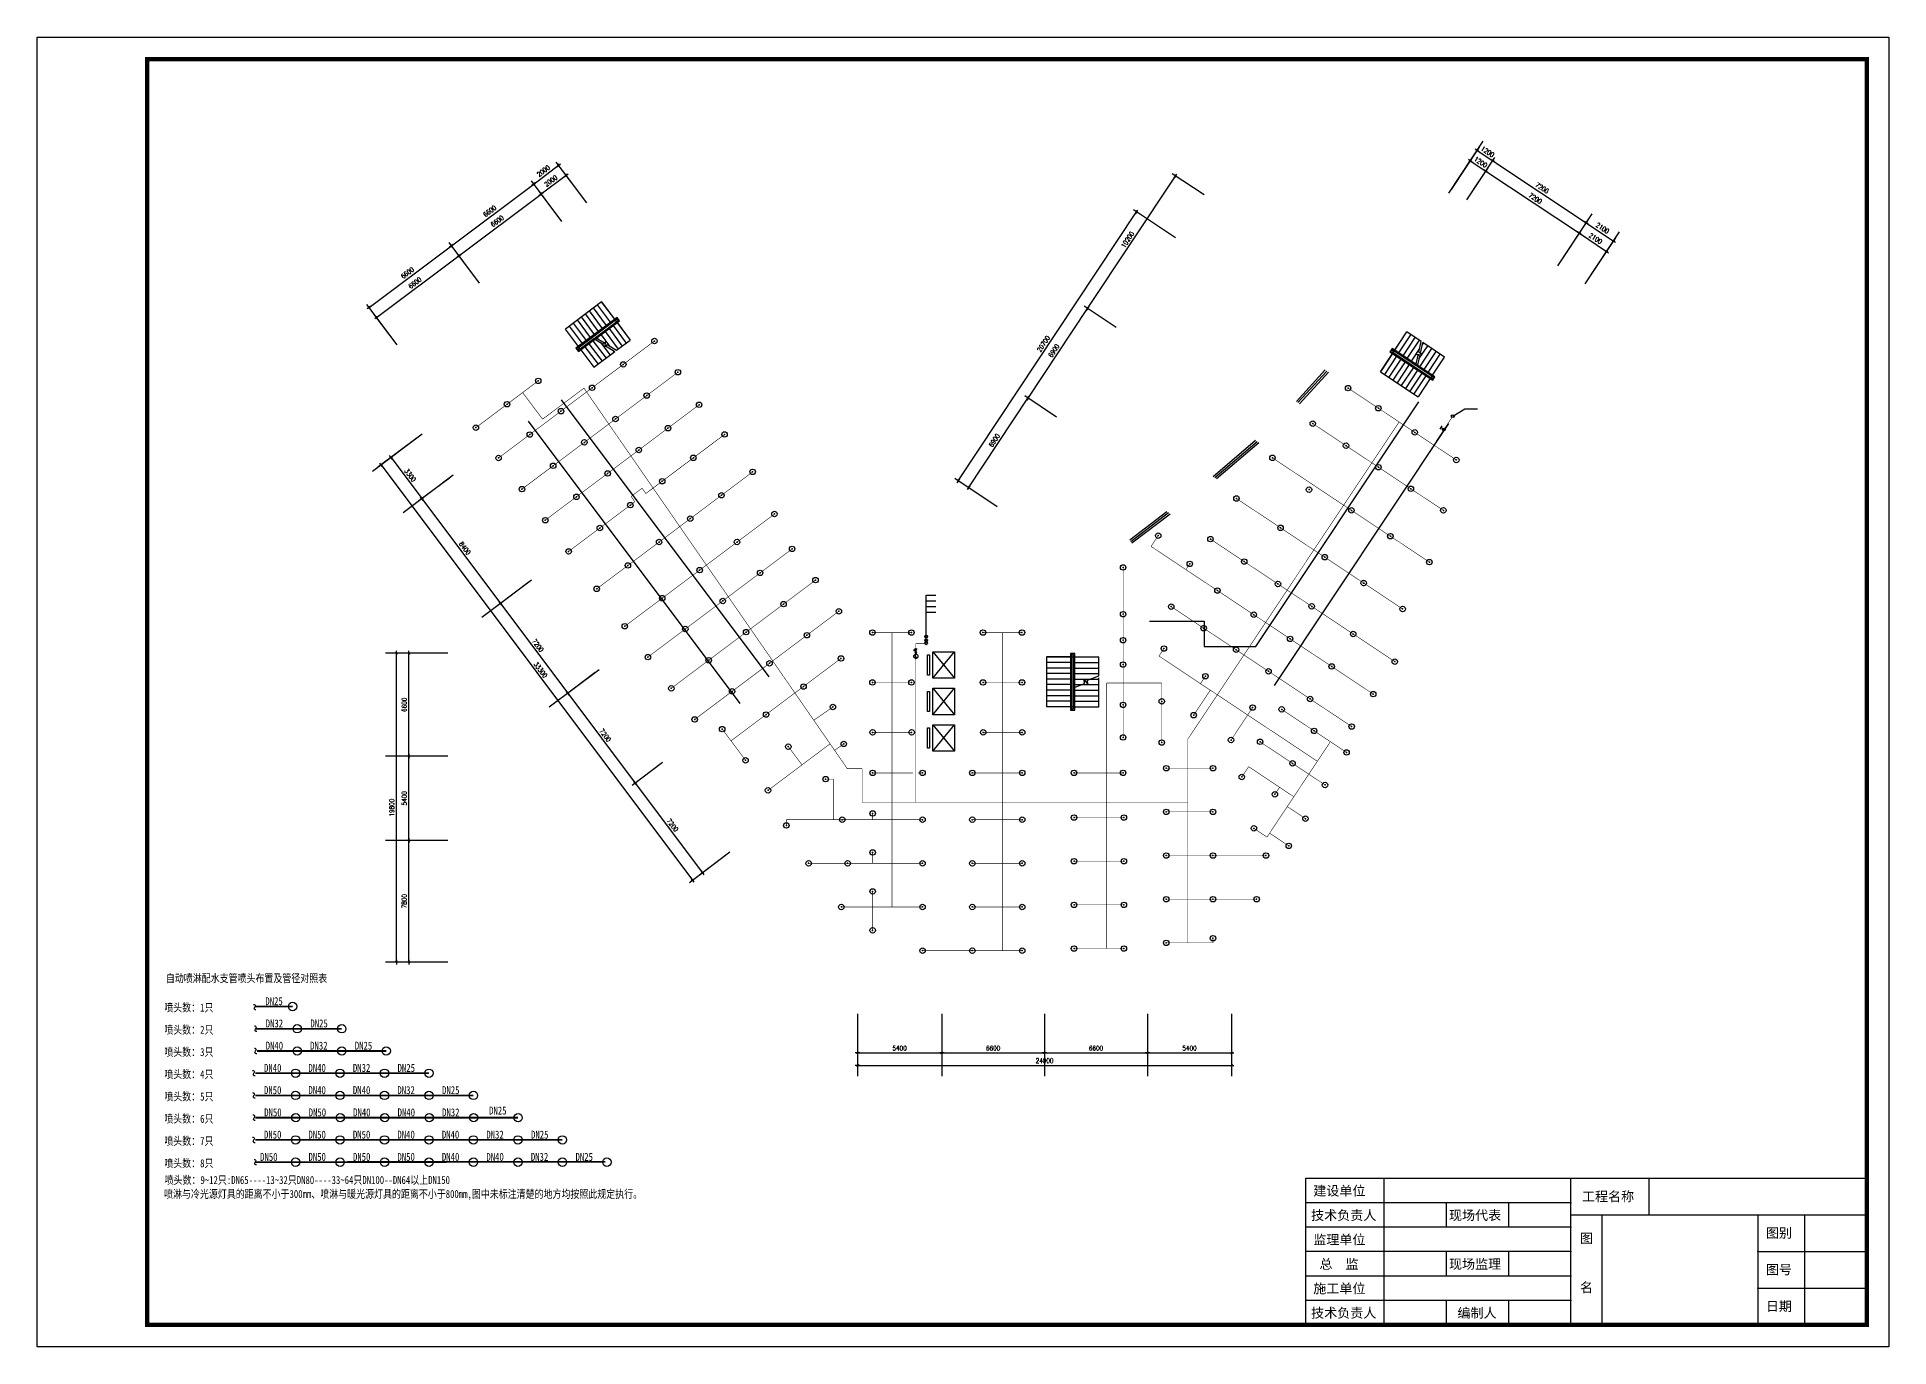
# Model space of a CAD drawing. Extents: x -149393 to 1177518, y -366685 to 296590.
# Drawn here: x 482249 to 601049, y -96685 to -12676 of the extents above; entities that cross this region are included whole.
import ezdxf
from ezdxf.enums import TextEntityAlignment as Align

# ---------------------------------------------------------------- set-up
doc = ezdxf.new("R2010")
doc.units = 0
doc.header["$LTSCALE"] = 1000
doc.header["$MEASUREMENT"] = 0
doc.linetypes.add('常规', pattern=[20, 10, 0, 10])
doc.layers.get('0').update_dxf_attribs({"linetype": 'CONTINUOUS'})
for name, color, linetype in [('AXIS', 3, 'CONTINUOUS'), ('EQUIP-动力', 3, 'CONTINUOUS'), ('EQUIP-消防', 3, 'CONTINUOUS'), ('OTHER', 7, 'CONTINUOUS'), ('P_PL_PT', 7, 'CONTINUOUS'), ('PIPE-给水', 3, 'CONTINUOUS'), ('PUB_TITLE', 253, 'CONTINUOUS'), ('STAIR', 2, 'CONTINUOUS'), ('TEL_SYMB', 3, 'CONTINUOUS'), ('TEL_TEXT', 7, 'CONTINUOUS'), ('WALL', 9, 'CONTINUOUS'), ('WIRE-消防', 3, '常规')]:
    doc.layers.add(name, color=color, linetype=linetype)
doc.styles.add('_TEL_DIM', font='', dxfattribs={"width": 0.8, "height": 3.5})
doc.styles.add('DIM_FONT', font='SIMPLEX.shx', dxfattribs={"width": 0.8})
doc.styles.get("Standard").update_dxf_attribs({"font": 'gbenor.shx', "bigfont": 'gbcbig.shx'})
doc.styles.add('宋体', font='')
doc.styles.get('_TEL_DIM').set_extended_font_data('SimSun')
doc.styles.get('宋体').set_extended_font_data('SimSun')
doc.dimstyles.new('DIMN', dxfattribs={"dimtxt": 300, "dimasz": 1, "dimexe": 250, "dimexo": 300, "dimgap": 150, "dimtad": 1, "dimdec": 0, "dimdsep": 46, "dimtxsty": 'DIM_FONT', "dimblk": '_DIMX', "dimcen": 2.5, "dimclrt": 7, "dimadec": 0, "dimazin": 0, "dimtfac": 1, "dimtdec": 0, "dimtix": 1, "dimtmove": 2, "dimatfit": 3, "dimldrblk": '_DIMX', "dimfxl": 1, "dimtolj": 1, "dimarcsym": 0})

# ---------------------------------------------------------------- blocks, each defined once
blk = doc.blocks.new('_DIMX')
blk.add_line((-150, 0), (150, 0))
at = {"const_width": 50}
blk.add_lwpolyline([(-70, -70), (70, 70)], dxfattribs=at)
blk = doc.blocks.new('$equip_U$00000299(cyc-PC)')
for p in [(0.51, 0.3), (0.3, 0)]:
    blk.add_line(p, (0.3, 0.3))
blk.add_lwpolyline([(0, -0.17), (0.6, 0.17), (0.6, -0.17), (0, 0.17)], close=True)
for p in [(0, 0), (0.6, 0)]:
    blk.add_point(p)
at = {"color": 7, "style": '_TEL_DIM', "flags": 1}
blk.add_attdef('A', text='', height=0.00002, dxfattribs=at).set_placement((0, 0), align=Align.MIDDLE_CENTER)
blk = doc.blocks.new('$equip$00001147')
blk.add_circle((0, 0), 0.5)
at = {"flags": 9}
blk.add_attdef('A', (0, 0), '', height=0.00002, dxfattribs=at)
blk = doc.blocks.new('$equip_U$00000304(cyc-PC)')
blk.add_point((0, 0))
blk.add_blockref('$equip$00001147', (0, 0))
at = {"color": 7, "style": '_TEL_DIM', "flags": 1}
blk.add_attdef('A', text='', height=0.00002, dxfattribs=at).set_placement((0, 0), align=Align.MIDDLE_CENTER)
blk = doc.blocks.new('$equip_U$00000300(cyc-PC)')
for p, q in [((0.46, -0.11), (0.46, 0.16)), ((0.12, -0.11), (0.46, -0.11))]:
    blk.add_line(p, q)
blk.add_circle((0.32, 0), 0.324)
for p in [(0, 0), (0.65, 0)]:
    blk.add_point(p)
at = {"color": 7, "style": '_TEL_DIM', "flags": 1}
blk.add_attdef('A', text='', height=0.00002, dxfattribs=at).set_placement((0, 0), align=Align.MIDDLE_CENTER)
blk = doc.blocks.new('$VALVE$00000497')
for p, q in [((78, 138), (-78, 138)), ((0, 50), (0, 138))]:
    blk.add_line(p, q)
at = {"const_width": 49.6}
blk.add_lwpolyline([(25, 0, 1), (-25, 0, 1)], format="xyb", close=True, dxfattribs=at)
blk.add_circle((0, 0), 50)
blk = doc.blocks.new('$equip_U$00000370(cyc-PC)')
for p in [(-0.15, 0), (0, 0), (0.15, 0), (0, -0.15)]:
    blk.add_point(p)
at = {"xscale": 0.00300000000061118, "yscale": 0.00300000000061118, "zscale": 0.00300000000061118}
blk.add_blockref('$VALVE$00000497', (0, 0), dxfattribs=at)
at = {"color": 7, "style": '_TEL_DIM', "flags": 1}
blk.add_attdef('A', text='', height=0.00002, dxfattribs=at).set_placement((0, 0), align=Align.MIDDLE_CENTER)
blk = doc.blocks.new('PM_PTA')
blk.add_circle((0, 0), 125)
blk = doc.blocks.new('FACE3_')
for p in [(-0.09, 0.24), (0.09, -0.24)]:
    blk.add_line(p, (0, 0))
for centre, start, end in [((0.17, 0.24), 80.7491, 179.8598), ((-0.17, -0.24), 260.7491, 359.8598)]:
    blk.add_arc(centre, 0.265, start, end)
blk = doc.blocks.new('A$C0D7E0F17')
at = {"layer": 'PIPE-给水', "linetype": 'Continuous', "ltscale": 1000, "const_width": 130}
for points in [[(10661, 15336), (7924, 15336)], [(14246, 13715), (7964, 13715)], [(17487, 12095), (8066, 12095)], [(20606, 10474), (7943, 10474)], [(17060, 10474), (14426, 10474)], [(20302, 10474), (17668, 10474)], [(23847, 8853), (7943, 8853)], [(13819, 8853), (11185, 8853)], [(17060, 8853), (14426, 8853)], [(20302, 8853), (17668, 8853)], [(23543, 8853), (20910, 8853)], [(27105, 7232), (7959, 7232)], [(26801, 7232), (24167, 7232)], [(30331, 5611), (7943, 5611)], [(13819, 5611), (11185, 5611)], [(17060, 5611), (14426, 5611)], [(20302, 5611), (17668, 5611)], [(23543, 5611), (20910, 5611)], [(26785, 5611), (24151, 5611)], [(30027, 5611), (27393, 5611)], [(33464, 4021), (7947, 3991)]]:
    blk.add_lwpolyline(points, dxfattribs=at)
at = {"layer": 'TEL_TEXT', "const_width": 130}
blk.add_lwpolyline([(13819, 10474), (11185, 10474)], dxfattribs=at)
at = {"layer": 'OTHER', "xscale": -405.2024999712594, "yscale": 405.202499971143, "zscale": 405.2024999711728}
for p in [(7906, 15288), (7962, 13715), (7962, 12095), (7839, 10474), (7839, 8853), (7855, 7232), (7839, 5611), (7943, 3992)]:
    blk.add_blockref('FACE3_', p, dxfattribs=at)
at = {"layer": 'P_PL_PT', "xscale": 2.43121499940753, "yscale": 2.43121499940753, "zscale": 2.43121499940753}
for p in [(10661, 15336), (11004, 13715), (14246, 13715), (11004, 12095), (14246, 12095), (17487, 12095), (10881, 10474), (14123, 10474), (17364, 10474), (10881, 8853), (14123, 8853), (17364, 8853), (20606, 8853), (23847, 8853), (10897, 7232), (14139, 7232), (17380, 7232), (20622, 7232), (23864, 7232), (27105, 7232), (10881, 5611), (14123, 5611), (17364, 5611), (20606, 5611), (23847, 5611), (27089, 5611), (30331, 5611), (10885, 3991), (14127, 3991), (17368, 3991), (20610, 3991), (23851, 3991), (27093, 3991), (30335, 3991), (33576, 3991)]:
    blk.add_blockref('PM_PTA', p, dxfattribs=at)
at = {"layer": 'TEL_TEXT', "xscale": 2.43121499940753, "yscale": 2.43121499940753, "zscale": 2.43121499940753}
blk.add_blockref('PM_PTA', (20606, 10474), dxfattribs=at)
at = {"layer": 'TEL_TEXT', "style": '_TEL_DIM', "width": 0.8}
for s, height, p in [('自动喷淋配水支管喷头布置及管径对照表', 583.29, (1426, 17102)), ('喷头数：1只', 583.3, (1310, 14964)), ('喷头数：2只', 583.3, (1310, 13344)), ('喷头数：3只', 583.3, (1310, 11723)), ('喷头数：4只', 583.3, (1310, 10102)), ('喷头数：5只', 583.3, (1310, 8481)), ('喷头数：6只', 583.3, (1310, 6860)), ('喷头数：7只', 583.3, (1310, 5240)), ('喷头数：8只', 583.3, (1310, 3619)), ('喷头数：9~12只:DN65----13~32只DN80----33~64只DN100--DN64以上DN150', 583.29, (1336, 2399)), ('喷淋与冷光源灯具的距离不小于300mm、喷淋与暖光源灯具的距离不小于800mm,图中未标注清楚的地方均按照此规定执行。', 583.29, (1294, 1381))]:
    blk.add_text(s, height=height, dxfattribs=at).set_placement(p)
for s, p in [('DN25', (9313, 16016)), ('DN32', (9337, 14395)), ('DN25', (12594, 14395)), ('DN40', (9337, 12775)), ('DN32', (12578, 12775)), ('DN25', (15835, 12775)), ('DN40', (9214, 11154)), ('DN40', (12455, 11154)), ('DN32', (15697, 11154)), ('DN25', (18954, 11154)), ('DN50', (9214, 9533)), ('DN40', (12455, 9533)), ('DN40', (15697, 9533)), ('DN32', (18938, 9533)), ('DN25', (22195, 9533)), ('DN50', (9230, 7912)), ('DN50', (12471, 7912)), ('DN40', (15713, 7912)), ('DN40', (18955, 7912)), ('DN32', (22196, 7912)), ('DN25', (25624, 8046)), ('DN50', (9214, 6291)), ('DN50', (12455, 6291)), ('DN50', (15697, 6291)), ('DN40', (18938, 6291)), ('DN40', (22180, 6291)), ('DN32', (25422, 6291)), ('DN25', (28679, 6291)), ('DN50', (8931, 4663)), ('DN50', (12459, 4670)), ('DN50', (15701, 4670)), ('DN50', (18942, 4670)), ('DN40', (22184, 4670)), ('DN40', (25426, 4670)), ('DN32', (28667, 4670)), ('DN25', (31924, 4670))]:
    blk.add_text(s, height=583.3, dxfattribs=at).set_placement(p, align=Align.TOP_CENTER)
blk = doc.blocks.new('DFGFDGDFGDFG')
at = {"layer": 'WIRE-消防', "linetype": '常规', "const_width": 35}
blk.add_lwpolyline([(544198, -71268), (544198, -50868)], dxfattribs=at)
blk = doc.blocks.new('会签栏')
at = {"layer": 'PUB_TITLE', "color": 4, "lineweight": 30}
blk.add_lwpolyline([(-18000, 0), (-18000, 4700), (0, 4700)], dxfattribs=at)
at = {"layer": 'PUB_TITLE', "color": 4}
for points in [[(-15500, 4700), (-15500, 0)], [(-9500, 0), (-9500, 4700)], [(-7000, 4700), (-7000, 3525)], [(-9500, 3917), (-18000, 3917)], [(-13500, 3917), (-13500, 3133)], [(-11500, 3917), (-11500, 3133)], [(-9500, 3133), (-18000, 3133)], [(-9500, 3525), (0, 3525)], [(-8500, 3525), (-8500, 0)], [(-3500, 3525), (-3500, 0)], [(-2000, 3525), (-2000, 0)], [(-9500, 2350), (-18000, 2350)], [(-13500, 2350), (-13500, 1567)], [(-11500, 2350), (-11500, 1567)], [(-3500, 2350), (0, 2350)], [(-9500, 1567), (-18000, 1567)], [(-9500, 783), (-18000, 783)], [(-13500, 783), (-13500, 0)], [(-11500, 783), (-11500, 0)], [(-3500, 1175), (0, 1175)]]:
    blk.add_lwpolyline(points, dxfattribs=at)
at = {"layer": 'PUB_TITLE'}
for p in [(-9500, 3917), (-9500, 3133), (-9500, 2350), (-9500, 1567), (-9500, 783), (-3500, 1175)]:
    blk.add_point(p, dxfattribs=at)
at = {"layer": 'PUB_TITLE', "color": 4}
blk.add_point((-3500, 2350), dxfattribs=at)
at = {"lineweight": -3, "style": '宋体'}
for s, p in [('建设单位', (-17758, 4147)), ('工程名称', (-9140, 3965)), ('技术负责人', (-17828, 3363)), ('现场代表', (-13405, 3363)), ('图别', (-3241, 2796)), ('监理单位', (-17758, 2580)), ('图', (-9206, 2624)), ('总  监', (-17560, 1797)), ('现场监理', (-13405, 1797)), ('图号', (-3241, 1621)), ('施工单位', (-17758, 1013)), ('名', (-9206, 1049)), ('日期', (-3241, 446)), ('技术负责人', (-17828, 230)), ('编制人', (-13134, 230))]:
    blk.add_text(s, height=307, dxfattribs=at).set_placement(p)
blk = doc.blocks.new('gdfhgfhfgh')
at = {"color": 59}
for p, q in [((589535.2, -62805.7), (591388.2, -60777.5)), ((589639.6, -62873.9), (591490.5, -60851.5)), ((589744.1, -62942.2), (591592.8, -60925.5)), ((542375.6, -62703.8), (555695.6, -80463.8)), ((586943.6, -78521.7), (597389.7, -62813.4)), ((540260.4, -64065.2), (553832.5, -82161.1)), ((584197.5, -67608.9), (586908.2, -65284.7)), ((588140.7, -81016.4), (599312.4, -64216.9)), ((584302.9, -67675.9), (587014, -65354.9)), ((584408.5, -67743), (587119.7, -65425.2)), ((578853, -71674), (581234.3, -69855.3)), ((578921.8, -71772.4), (581340.1, -69925.5)), ((578990.6, -71870.9), (581445.8, -69995.8)), ((580104.3, -76892.6), (583631.2, -76892.6)), ((583631.2, -76892.6), (583631.2, -78521.7)), ((566210.6, -78848.7), (567600.8, -80548.7)), ((566210.6, -80548.7), (567600.8, -78848.7)), ((583631.2, -78521.7), (586943.6, -78521.7)), ((566210.6, -81188.7), (567600.8, -82888.7)), ((566210.6, -82888.7), (567600.8, -81188.7)), ((566210.6, -83528.7), (567600.8, -85228.7)), ((566210.6, -85228.7), (567600.8, -83528.7))]:
    blk.add_line(p, q, dxfattribs=at)
for points in [[(565880.7, -79048.7), (566009.2, -79048.7), (566009.2, -80348.7), (565880.7, -80348.7)], [(566210.6, -78848.7), (567600.8, -78848.7), (567600.8, -80548.7), (566210.6, -80548.7)], [(565880.7, -81388.7), (566009.2, -81388.7), (566009.2, -82688.7), (565880.7, -82688.7)], [(566210.6, -81188.7), (567600.8, -81188.7), (567600.8, -82888.7), (566210.6, -82888.7)], [(565880.7, -83728.7), (566009.2, -83728.7), (566009.2, -85028.7), (565880.7, -85028.7)], [(566210.6, -83528.7), (567600.8, -83528.7), (567600.8, -85228.7), (566210.6, -85228.7)]]:
    blk.add_lwpolyline(points, close=True, dxfattribs=at)
at = {"layer": 'AXIS'}
for p, q in [((599311.6, -49445.7), (601525.1, -46114)), ((606308.1, -54094.2), (608521.7, -50762.5)), ((608057.3, -55256.3), (610270.8, -51924.6)), ((533461.1, -64889.7), (530261.1, -67289.7)), ((535441.1, -67529.7), (532241.1, -69929.7)), ((535441.1, -67529.7), (532241.1, -69929.7)), ((540481.1, -74249.7), (537281.1, -76649.7)), ((535106.2, -78948.7), (531106.2, -78948.7)), ((544801.1, -80009.7), (541601.1, -82409.7)), ((535106.2, -85548.7), (531106.2, -85548.7)), ((535106.2, -85548.7), (531106.2, -85548.7)), ((535106.2, -90948.7), (531106.2, -90948.7)), ((535106.2, -90948.7), (531106.2, -90948.7)), ((535106.2, -98748.7), (531106.2, -98748.7)), ((561384.3, -102074.4), (561384.3, -106074.4)), ((566784.3, -102074.4), (566784.3, -106074.4)), ((573384.3, -102074.4), (573384.3, -106074.4)), ((579984.3, -102074.4), (579984.3, -106074.4)), ((585384.3, -102074.4), (585384.3, -106074.4))]:
    blk.add_line(p, q, dxfattribs=at)
at = {"layer": 'STAIR', "color": 59}
for p, q in [((544967.1, -56410.1), (542643.4, -58152.9)), ((545031.6, -58109.9), (544192.5, -56991.1)), ((545289.8, -57916.2), (544450.7, -56797.4)), ((545548, -57722.6), (544708.9, -56603.8)), ((545806.2, -57529), (544967.1, -56410.1)), ((544967.1, -56410.1), (546803.1, -58858.1)), ((543482.5, -59271.7), (542643.4, -58152.9)), ((543740.7, -59078.1), (542901.6, -57959.3)), ((543998.9, -58884.4), (543159.8, -57765.6)), ((545964, -57410.6), (543324.7, -59390.1)), ((544257.1, -58690.8), (543418, -57572)), ((545949.6, -57511), (543425.1, -59404.4)), ((543482.5, -59600.4), (546121.8, -57621)), ((543496.9, -59500), (546021.4, -57606.7)), ((545849.2, -57586.3), (543525.6, -59329.1)), ((544515.3, -58497.2), (543676.2, -57378.3)), ((544773.5, -58303.5), (543934.3, -57184.7)), ((544578.2, -58689.1), (545921, -57682)), ((545447.6, -58126.6), (546286.7, -59245.4)), ((545705.8, -57933), (546544.9, -59051.8)), ((546021.4, -57606.7), (545949.6, -57511)), ((546121.8, -57621), (545964, -57410.6)), ((545964, -57739.3), (546803.1, -58858.1)), ((543324.7, -59390.1), (543482.5, -59600.4)), ((543597.3, -59424.7), (543525.6, -59329.1)), ((543597.3, -59424.7), (544475.3, -58766.2)), ((543898.5, -59288.5), (544737.6, -60407.3)), ((544156.7, -59094.8), (544995.8, -60213.6)), ((544414.9, -58901.2), (545254, -60020)), ((544475.3, -58766.2), (545063.8, -59127.7)), ((544578.2, -58689.1), (545153.6, -59042.7)), ((544673.1, -58707.5), (544728.5, -58781.4)), ((544923.6, -59041.6), (545512.2, -59826.3)), ((544931.2, -58513.9), (545476.7, -59241.2)), ((545063.8, -59127.7), (545218.6, -58981.1)), ((545218.6, -58981.1), (545154.2, -59296.1)), ((545154.2, -59296.1), (545316.3, -59142.6)), ((545189.4, -58320.3), (546028.5, -59439.1)), ((545226.4, -59227.7), (545822.2, -59593.8)), ((545316.3, -59142.6), (545925, -59516.7)), ((545925, -59516.7), (546803.1, -58858.1)), ((594925.2, -60887.9), (596618.6, -58339.1)), ((595680.4, -59394.8), (595534.9, -59613.9)), ((598428.3, -61220.5), (595680.4, -59394.8)), ((595844.7, -59504), (596618.6, -58339.1)), ((596113.5, -59682.6), (596887.4, -58517.7)), ((596382.3, -59861.2), (597156.2, -58696.3)), ((597532.8, -58946.5), (596618.6, -58339.1)), ((596651.1, -60039.8), (597425, -58874.9)), ((597383.8, -59645.3), (597532.8, -58946.5)), ((597419.9, -60049.1), (597962.7, -59232.1)), ((597494, -59701.6), (597639.9, -59017.7)), ((597603.1, -59190.2), (597693.9, -59053.5)), ((599037.9, -59946.5), (597639.9, -59017.7)), ((543425.1, -59404.4), (543496.9, -59500)), ((543640.3, -59482.1), (544479.4, -60600.9)), ((544479.4, -60600.9), (545822.2, -59593.8)), ((545671.9, -59501.4), (545770.4, -59632.7)), ((595699.2, -59723), (594925.2, -60887.9)), ((595968, -59901.6), (595194, -61066.5)), ((596236.8, -60080.2), (595462.9, -61245.1)), ((595534.9, -59613.9), (598282.7, -61439.6)), ((595700.5, -59494.3), (595634.3, -59593.8)), ((595634.3, -59593.8), (598262.7, -61340.1)), ((598328.8, -61240.6), (595700.5, -59494.3)), ((596505.6, -60258.8), (595731.7, -61423.7)), ((595738.8, -59663.3), (598158.2, -61270.7)), ((597203.1, -60492.6), (595805, -59563.7)), ((596774.4, -60437.4), (596000.5, -61602.3)), ((596919.9, -60218.4), (597423.1, -59461.1)), ((597188.7, -60397), (597239.9, -60320.1)), ((597203.1, -60492.6), (597343.9, -59832)), ((597264.2, -59791.3), (597582.6, -59746.8)), ((597454.2, -59888.3), (597264.2, -59791.3)), ((597310.1, -60563.7), (597454.2, -59888.3)), ((598224.3, -61171.1), (597310.1, -60563.7)), ((597582.6, -59746.8), (597383.8, -59645.3)), ((597457.6, -60575.6), (598231.5, -59410.7)), ((597726.4, -60754.2), (598500.3, -59589.3)), ((597995.2, -60932.8), (598769.1, -59767.9)), ((598264, -61111.4), (599037.9, -59946.5)), ((594925.2, -60887.9), (597344.5, -62495.3)), ((597043.2, -60616), (596269.3, -61780.9)), ((597312, -60794.6), (596538.1, -61959.5)), ((597580.8, -60973.2), (596806.9, -62138.1)), ((597849.7, -61151.8), (597075.7, -62316.7)), ((598118.5, -61330.4), (597344.5, -62495.3)), ((598224.3, -61171.1), (598158.2, -61270.7)), ((598262.7, -61340.1), (598328.8, -61240.6)), ((598282.7, -61439.6), (598428.3, -61220.5)), ((573504.3, -79185.4), (573504.3, -82374.8)), ((575039.9, -79185.4), (573504.3, -79185.4)), ((573504.3, -79185.4), (576864.3, -79185.4)), ((575039.9, -79539.8), (573504.3, -79539.8)), ((575328.7, -78968.9), (575039.9, -78968.9)), ((575039.9, -78968.9), (575039.9, -82591.4)), ((575249.9, -79047.6), (575118.7, -79047.6)), ((575118.7, -79047.6), (575118.7, -82512.6)), ((575118.7, -79185.4), (575118.7, -82374.8)), ((575249.9, -82512.6), (575249.9, -79047.6)), ((575249.9, -81028.5), (575249.9, -79185.4)), ((575328.7, -82591.4), (575328.7, -78968.9)), ((575328.7, -79185.4), (576864.3, -79185.4)), ((575328.7, -79539.8), (576864.3, -79539.8)), ((576864.3, -80390.6), (576864.3, -79185.4)), ((575039.9, -79894.2), (573504.3, -79894.2)), ((575039.9, -80248.6), (573504.3, -80248.6)), ((575039.9, -80602.9), (573504.3, -80602.9)), ((575328.7, -79894.2), (576864.3, -79894.2)), ((575328.7, -80248.6), (576864.3, -80248.6)), ((575328.7, -80602.9), (576327, -80602.9)), ((575955.2, -80890.9), (575928.5, -80658.3)), ((575928.5, -80658.3), (576162.7, -80922.4)), ((576134.7, -80678.9), (576864.3, -80390.6)), ((576162.7, -80922.4), (576134.7, -80678.9)), ((576327, -80602.9), (576864.3, -80602.9)), ((576864.3, -82374.8), (576864.3, -80531.7)), ((575039.9, -80957.3), (573504.3, -80957.3)), ((575039.9, -81311.7), (573504.3, -81311.7)), ((575039.9, -81666.1), (573504.3, -81666.1)), ((575249.9, -81169.6), (575955.2, -80890.9)), ((575249.9, -82374.8), (575249.9, -81169.6)), ((575328.7, -80957.3), (575787.3, -80957.3)), ((575328.7, -81311.7), (576864.3, -81311.7)), ((575328.7, -81666.1), (576864.3, -81666.1)), ((575787.3, -80957.3), (576864.3, -80957.3)), ((575039.9, -82020.4), (573504.3, -82020.4)), ((575039.9, -82374.8), (573504.3, -82374.8)), ((575039.9, -82591.4), (575328.7, -82591.4)), ((575249.9, -82374.8), (575118.7, -82374.8)), ((575118.7, -82512.6), (575249.9, -82512.6)), ((575328.7, -82020.4), (576864.3, -82020.4)), ((575328.7, -82374.8), (576864.3, -82374.8))]:
    blk.add_line(p, q, dxfattribs=at)
at = {"layer": 'TEL_SYMB', "color": 59, "elevation": 1793}
for points in [[(542955.4, -58837.8, 0, 0, 0), (545981.9, -56567.9, 0, 0, 0), (546935.8, -57839.7, 0, 0, 0), (545616.2, -58829.5, 95.6, 0, 0), (545329.3, -59044.6, 0, 0, 0)], [(597885.8, -61972.3, 0, 0, 0), (594734.7, -59878.7, 0, 0, 0), (595614.4, -58554.5, 0, 0, 0), (596988.4, -59467.4, 95.6, 0, 0), (597287.1, -59665.8, 0, 0, 0)]]:
    blk.add_lwpolyline(points, format="xyseb", dxfattribs=at)
at = {"layer": 'TEL_SYMB', "color": 59}
for points in [[(543909.2, -60109.6, 0, 0, 0), (544784.2, -59453.4, 95.6, 0, 0), (545071.1, -59238.3, 0, 0, 0)], [(598765.5, -60648.1, 0, 0, 0), (597854.5, -60042.9, 95.6, 0, 0), (597555.9, -59844.4, 0, 0, 0)], [(576057.1, -82552, 0, 0, 0), (576057.1, -81351.1, 105, 0, 0), (576057.1, -80957.3, 0, 0, 0)]]:
    blk.add_lwpolyline(points, format="xyseb", dxfattribs=at)
at = {"layer": 'AXIS'}
for p1, p2, distance in [((542592.2, -51492.6), (544192.2, -50292.6), 3300), ((599311.6, -49445.7), (600311.1, -50109.7), 3300), ((599311.6, -49445.7), (600311.1, -50109.7), 2500), ((600311.1, -50109.7), (606308.1, -54094.2), 3300), ((537312.2, -55452.6), (542592.2, -51492.6), 3300), ((542592.2, -51492.6), (544192.2, -50292.6), 2500), ((578221.1, -58217.8), (583865.7, -49722), 2500), ((600311.1, -50109.7), (606308.1, -54094.2), 2500), ((537312.2, -55452.6), (542592.2, -51492.6), 2500), ((570584.3, -69712.2), (582039.5, -52470.7), 3300), ((606308.1, -54094.2), (608057.3, -55256.3), 3300), ((606308.1, -54094.2), (608057.3, -55256.3), 2500), ((532032.2, -59412.6), (537312.2, -55452.6), 3300), ((532032.2, -59412.6), (537312.2, -55452.6), 2500), ((574402.7, -63965), (578221.1, -58217.8), 2500), ((570584.3, -69712.2), (574402.7, -63965), 2500), ((533461.1, -64889.7), (553441.1, -91529.7), -3300), ((533461.1, -64889.7), (535441.1, -67529.7), -2500), ((535441.1, -67529.7), (540481.1, -74249.7), -2500), ((540481.1, -74249.7), (544801.1, -80009.7), -2500), ((534806.2, -98748.7), (534806.2, -78948.7), 3000), ((535106.2, -85548.7), (535106.2, -78948.7), 2500), ((544801.1, -80009.7), (549121.1, -85769.7), -2500), ((535106.2, -90948.7), (535106.2, -85548.7), 2500), ((549121.1, -85769.7), (553441.1, -91529.7), -2500), ((535106.2, -98748.7), (535106.2, -90948.7), 2500), ((561384.3, -102074.4), (566784.3, -102074.4), -2500), ((561384.3, -102074.4), (585384.3, -102074.4), -3300), ((566784.3, -102074.4), (573384.3, -102074.4), -2500), ((573384.3, -102074.4), (579984.3, -102074.4), -2500), ((579984.3, -102074.4), (585384.3, -102074.4), -2500)]:
    blk.add_aligned_dim(p1=p1, p2=p2, distance=distance, dimstyle='DIMN', dxfattribs=at).render()

msp = doc.modelspace()

# ---------------------------------------------------------------- linework, layer by layer
for p, q in [((539290.3, -48823.9), (539896, -48823.9)), ((539290.3, -49188.1), (539896, -49188.1)), ((539290.3, -49552.3), (539896, -49552.3))]:
    msp.add_line(p, q)
for points in [[(573065.9, -36988.7), (573852, -36513.4), (574657.9, -36513.4)], [(539290.3, -51554.5), (539290.3, -48459.8), (539896, -48459.8)]]:
    msp.add_lwpolyline(points)
for centre in [(573065.9, -36988.7), (539290.3, -51124.1), (539290.3, -51347.5), (539290.3, -51554.5)]:
    msp.add_circle(centre, 90.8)
at = {"layer": 'PUB_TITLE'}
msp.add_lwpolyline([(482249.1, -12676.1), (601049.1, -12676.1), (601049.1, -96684.6), (482249.1, -96684.6)], close=True, dxfattribs=at)
at = {"layer": 'PUB_TITLE', "const_width": 270.7}
msp.add_lwpolyline([(489320.5, -14090.4), (599634.8, -14090.4), (599634.8, -95270.4), (489320.5, -95270.4), (489320.5, -14090.4)], close=True, dxfattribs=at)
at = {"layer": 'WIRE-消防', "linetype": '常规', "const_width": 35}
for points in [[(521857.8, -32170.2), (519857.8, -33670.2)], [(519857.8, -33670.2), (517857.9, -35170.2)], [(523357.8, -34170.2), (521357.9, -35670.2)], [(514400, -34726.4), (512400, -36226.4)], [(513400, -35476.4), (514680.1, -37183.2)], [(517333.8, -35192.9), (514680.1, -37183.2)], [(517857.9, -35170.2), (515857.9, -36670.2)], [(517333.8, -35192.9), (534229.3, -59602.4), (535179, -59602.4)], [(566352.5, -35188.9), (568295.3, -36479.7)], [(512400, -36226.4), (510400, -37726.4)], [(515857.9, -36670.2), (513857.9, -38170.2)], [(521357.9, -35670.2), (519357.9, -37170.2)], [(522723.3, -37760.2), (524723.3, -36260.2)], [(568295.3, -36479.7), (570627.4, -38029.2)], [(519357.9, -37170.2), (517357.9, -38670.2)], [(520852.6, -39163.2), (522723.3, -37760.2)], [(569624.1, -37362.6), (556074.3, -57701.7)], [(564089.6, -37467.3), (566219.2, -38882.3)], [(570627.4, -38029.2), (573292.8, -39800.1)], [(573015.6, -37064.3), (572005.5, -38584.6)], [(513857.9, -38170.2), (511857.9, -39670.2)], [(517357.9, -38670.2), (515357.9, -40170.2)], [(518852.6, -40663.2), (520852.6, -39163.2)], [(526352.6, -38163.2), (524352.6, -39663.2)], [(566219.2, -38882.3), (568301.5, -40265.7)], [(515357.9, -40170.2), (513357.9, -41670.2)], [(524352.6, -39663.2), (522352.6, -41163.2)], [(561497.9, -39661.7), (564069.6, -41370.4)], [(568301.5, -40265.7), (570383.8, -41649.2)], [(516852.6, -42163.2), (518852.6, -40663.2)], [(522352.6, -41163.2), (521300.1, -41952.6)], [(528152.6, -40563.2), (526152.6, -42063.2)], [(564069.6, -41370.4), (566568.4, -43030.6)], [(514852.6, -43663.2), (516852.6, -42163.2)], [(520312.6, -42693.2), (518352.6, -44163.2)], [(520312.6, -42693.2), (520595.9, -42480.7)], [(520358.9, -42138.3), (521063.1, -41610.1)], [(520358.9, -42138.3), (520595.9, -42480.7)], [(521063.1, -41610.1), (521300.1, -41952.6)], [(526152.6, -42063.2), (524152.6, -43563.2)], [(559190.1, -42270.5), (564854, -46033.6)], [(570383.8, -41649.2), (572466.1, -43032.7)], [(524152.6, -43563.2), (522152.6, -45063.2)], [(529552.6, -43263.2), (527152.6, -45063.2)], [(566568.4, -43030.6), (569065.5, -44689.6)], [(518352.6, -44163.2), (516352.6, -45663.2)], [(522152.6, -45063.2), (520152.6, -46563.2)], [(527152.6, -45063.2), (524752.6, -46863.2)], [(554175.2, -44650.2), (553713.4, -45345.2)], [(557521.2, -44873.6), (559686.8, -46312.5)], [(569065.5, -44689.6), (569067.1, -44690.8)], [(569067.1, -44690.8), (571565.9, -46350.9)], [(526236.3, -48841.3), (530686.4, -45503.7)], [(553713.4, -45345.2), (560302.4, -49722.9)], [(559686.8, -46312.5), (561852.4, -47751.3)], [(564854, -46033.6), (567351.1, -47692.6)], [(520152.6, -46563.2), (518152.6, -48063.2)], [(524752.6, -46863.2), (522352.6, -48663.2)], [(532186.4, -47503.7), (527736.3, -50841.3)], [(551922.1, -46691.5), (551922.1, -51359.7)], [(556198.5, -46461.8), (555952.1, -46832.6)], [(522352.6, -48663.2), (519952.6, -50463.2)], [(561852.4, -47751.3), (564018, -49190.1)], [(567351.1, -47692.6), (567352.8, -47693.8)], [(567352.8, -47693.8), (569851.5, -49354)], [(523836.3, -50641.3), (526236.3, -48841.3)], [(533686.4, -49503.7), (531636.3, -51041.3)], [(555004.1, -49204.3), (557086.4, -50587.8)], [(560302.4, -49722.9), (562634.5, -51272.4)], [(564018, -49190.1), (566683.4, -50961)], [(521436.3, -52441.3), (523836.3, -50641.3)], [(527736.3, -50841.3), (525336.3, -52641.3)], [(531636.3, -51041.3), (529236.3, -52841.3)], [(535840.4, -50868.5), (538340.4, -50868.5)], [(537090.4, -50868.5), (537090.4, -68468.5)], [(542931.2, -50868.5), (545431.2, -50868.5)], [(557086.4, -50587.8), (559170.7, -51968.3)], [(566683.4, -50961), (569348.7, -52731.8)], [(539199.4, -51554.5), (538624.8, -51554.5)], [(538624.8, -51912.1), (538624.8, -51554.5)], [(538624.8, -52164.5), (538624.8, -52256.4)], [(551922.1, -51359.7), (551922.1, -52917.9)], [(554536.9, -51895.3), (554219.2, -52373.4)], [(559170.7, -51968.3), (561251.1, -53354.7)], [(562634.5, -51272.4), (565299.9, -53043.3)], [(525336.3, -52641.3), (522936.3, -54441.3)], [(529236.3, -52841.3), (526836.3, -54641.3)], [(533819.8, -52528.7), (531419.8, -54328.7)], [(538624.8, -61763.9), (538624.8, -52528.5)], [(551922.1, -52917.9), (551922.1, -55504.4)], [(564380.5, -59124.6), (554219.2, -52373.4)], [(561251.1, -53354.7), (563916.4, -55125.6)], [(565299.9, -53043.3), (567965.2, -54814.1)], [(526836.3, -54641.3), (524436.3, -56441.3)], [(531419.8, -54328.7), (529019.8, -56128.7)], [(535840.4, -54068.5), (537090.4, -54068.5)], [(537090.4, -54068.5), (538340.4, -54068.5)], [(542934.3, -54068.5), (545434.3, -54068.5)], [(550870.5, -71131.7), (550870.5, -54109.2)], [(550870.5, -54109.2), (554401.7, -54109.2)], [(554401.7, -55280.2), (554401.7, -54109.2)], [(556447.5, -56166.2), (557513.3, -54562)], [(557202.2, -53666.2), (556884.6, -54144.3)], [(533304.2, -55641.5), (532076.1, -56491.6)], [(551922.1, -55504.4), (551922.1, -57592.7)], [(554401.7, -57922.8), (554401.7, -55280.2)], [(558845.1, -57759.1), (560228.6, -55676.8)], [(562092.1, -55792.5), (564174.4, -57175.9)], [(563916.4, -55125.6), (566581.8, -56896.4)], [(529019.8, -56128.7), (526766.9, -57818.4)], [(526199.6, -57062), (527699.6, -59062)], [(529141.7, -60984.8), (533120.6, -58000.6)], [(530442.7, -58184.3), (531318.5, -59352.1)], [(534000.7, -58011.3), (533410.7, -58419.7)], [(535853.8, -57268.5), (537103.8, -57268.5)], [(537103.8, -57268.5), (538353.8, -57268.5)], [(542947.6, -57268.5), (545447.6, -57268.5)], [(556074.3, -70769), (556074.3, -57701.7)], [(560708.7, -57874.8), (562791, -59258.3)], [(565215.6, -57867.7), (561151.8, -63984.2)], [(564174.4, -57175.9), (566256.7, -58559.4)], [(562791, -59258.3), (564873.3, -60641.7)], [(533333.7, -60268.5), (532835.6, -60268.5)], [(533333.7, -60268.5), (533333.7, -62868.5)], [(535179, -59602.4), (535179, -61763.9)], [(535853.8, -59868.5), (536196.6, -59868.5)], [(536196.6, -59868.5), (538439.3, -59868.5)], [(538756, -59868.5), (539053.8, -59868.5)], [(542247.6, -59868.5), (545447.6, -59868.5)], [(548771.8, -59868.5), (551922.1, -59868.5)], [(554685.7, -59569), (556074.3, -59569)], [(557685.7, -59569), (556074.3, -59569)], [(559533.1, -60129), (559971.4, -59469.3)], [(559971.4, -59469.3), (562871.4, -61396)], [(535179, -61763.9), (556074.3, -61763.9)], [(561658.3, -61242.5), (561959.1, -60789.9)], [(530317.6, -62868.5), (533899, -62868.5)], [(530317.6, -63238.3), (530317.6, -62868.5)], [(533899, -62868.5), (536747.6, -62868.5)], [(535853.8, -62468.5), (535853.8, -62868.5)], [(535853.8, -62868.5), (539053.8, -62868.5)], [(535853.8, -62868.5), (535935.1, -62868.5)], [(542247.6, -62868.5), (545447.6, -62868.5)], [(548771.8, -62731.7), (551971.8, -62731.7)], [(554685.7, -62369), (557685.7, -62369)], [(563619, -62804.3), (562451.2, -62028.4)], [(560312.3, -63426.5), (561151.8, -63984.2)], [(562545.9, -64549.5), (561318.2, -63733.8)], [(535853.8, -64968.5), (535853.8, -65668.5)], [(554685.7, -65169), (557685.7, -65169)], [(557685.7, -65169), (561085.7, -65169)], [(531747.6, -65668.5), (534247.6, -65668.5)], [(534247.6, -65668.5), (536747.6, -65668.5)], [(535853.8, -65668.5), (539053.8, -65668.5)], [(542247.6, -65668.5), (545447.6, -65668.5)], [(548771.8, -65531.7), (551971.8, -65531.7)], [(535853.8, -67468.5), (535853.8, -68468.5)], [(533847.2, -68468.5), (536747.6, -68468.5)], [(535853.8, -68468.5), (539053.8, -68468.5)], [(535853.8, -69968.5), (535853.8, -68468.5)], [(542247.6, -68468.5), (545447.6, -68468.5)], [(548771.8, -68331.7), (551971.8, -68331.7)], [(554685.7, -67969), (557685.7, -67969)], [(557685.7, -67969), (560485.7, -67969)], [(539053.8, -71268.5), (542247.6, -71268.5)], [(542247.6, -71268.5), (545447.6, -71268.5)], [(548771.8, -71131.7), (551971.8, -71131.7)], [(554685.7, -70769), (557685.7, -70769)], [(557685.7, -70469), (557685.7, -70769)]]:
    msp.add_lwpolyline(points, dxfattribs=at)

# ---------------------------------------------------------------- block references
for name, p in [('gdfhgfhfgh', (-26501.9, 26750.4)), ('DFGFDGDFGDFG', (0, 0))]:
    msp.add_blockref(name, p)
at = {"xscale": 0.8799999998882413, "yscale": 0.8799999998882413, "zscale": 0.8799999998882413}
msp.add_blockref('A$C0D7E0F17', (489258.3, -88345.8), dxfattribs=at)
at = {"layer": 'EQUIP-动力', "xscale": 550.000000000019, "yscale": 550.000000000019, "zscale": 550.000000000019, "rotation": 56.39999999999738}
msp.add_blockref('$equip_U$00000370(cyc-PC)', (572494.4, -37848.8), dxfattribs=at)
at = {"layer": 'EQUIP-消防', "xscale": 350, "yscale": 350, "zscale": 350}
for p in [(521857.8, -32170.2), (519857.8, -33670.2), (523357.8, -34170.2), (514400, -34726.4), (517857.9, -35170.2), (521357.9, -35670.2), (566352.5, -35188.9), (512400, -36226.4), (515857.9, -36670.2), (524723.3, -36260.2), (568295.3, -36479.7), (510400, -37726.4), (513857.9, -38170.2), (519357.9, -37170.2), (522723.3, -37760.2), (526352.6, -38163.2), (564089.6, -37467.3), (570627.4, -38029.2), (517357.9, -38670.2), (520852.6, -39163.2), (566219.2, -38882.3), (511857.9, -39670.2), (515357.9, -40170.2), (524352.6, -39663.2), (528152.6, -40563.2), (561497.9, -39661.7), (568301.5, -40265.7), (573292.8, -39800.1), (513357.9, -41670.2), (518852.6, -40663.2), (522352.6, -41163.2), (563847.8, -41703.3), (570383.8, -41649.2), (516852.6, -42163.2), (520312.6, -42693.2), (526152.6, -42063.2), (559190.1, -42270.5), (514852.6, -43663.2), (524152.6, -43563.2), (529552.6, -43263.2), (566568.4, -43030.6), (572466.1, -43032.7), (518352.6, -44163.2), (522152.6, -45063.2), (527152.6, -45063.2), (554175.2, -44650.2), (557521.2, -44873.6), (562022.1, -44152.1), (569065.5, -44689.6), (569067.1, -44690.8), (516352.6, -45663.2), (530686.4, -45503.7), (556198.5, -46461.8), (559686.8, -46312.5), (564854, -46033.6), (571565.9, -46350.9), (520152.6, -46563.2), (524752.6, -46863.2), (528636.3, -47041.3), (532186.4, -47503.7), (551922.1, -46691.5), (567351.1, -47692.6), (567352.8, -47693.8), (518152.6, -48063.2), (522352.6, -48663.2), (526236.3, -48841.3), (557970.2, -48173.4), (561852.4, -47751.3), (530136.3, -49041.3), (533686.4, -49503.7), (551922.1, -49691.5), (555004.1, -49204.3), (560302.4, -49722.9), (564018, -49190.1), (569851.5, -49354), (519952.6, -50463.2), (523836.3, -50641.3), (527736.3, -50841.3), (531636.3, -51041.3), (535840.4, -50868.5), (538340.4, -50868.5), (542931.2, -50868.5), (545431.2, -50868.5), (557086.4, -50587.8), (566683.4, -50961), (521436.3, -52441.3), (551922.1, -51359.7), (554536.9, -51895.3), (559170.7, -51968.3), (562634.5, -51272.4), (525336.3, -52641.3), (529236.3, -52841.3), (533819.8, -52528.7), (551922.1, -52917.9), (561251.1, -53354.7), (565299.9, -53043.3), (569348.7, -52731.8), (522936.3, -54441.3), (526836.3, -54641.3), (531419.8, -54328.7), (535840.4, -54068.5), (538340.4, -54068.5), (542934.3, -54068.5), (545434.3, -54068.5), (557202.2, -53666.2), (567965.2, -54814.1), (533304.2, -55641.5), (551922.1, -55504.4), (554401.7, -55280.2), (560228.6, -55676.8), (562092.1, -55792.5), (563916.4, -55125.6), (524436.3, -56441.3), (526199.6, -57062), (529019.8, -56128.7), (556447.5, -56166.2), (564174.4, -57175.9), (566581.8, -56896.4), (530442.7, -58184.3), (534000.7, -58011.3), (535853.8, -57268.5), (538353.8, -57268.5), (542947.6, -57268.5), (545447.6, -57268.5), (551922.1, -57592.7), (554401.7, -57922.8), (558843.1, -57759.2), (558845.1, -57759.1), (560708.7, -57874.8), (527699.6, -59062), (554685.7, -59569), (557685.7, -59569), (562791, -59258.3), (566256.7, -58559.4), (532835.6, -60268.5), (535853.8, -59868.5), (539053.8, -59868.5), (542247.6, -59868.5), (545447.6, -59868.5), (548771.8, -59868.5), (551922.1, -59868.5), (559533.1, -60129), (564873.3, -60641.7), (529141.7, -60984.8), (561658.3, -61242.5), (533899, -62868.5), (535853.8, -62468.5), (539053.8, -62868.5), (542247.6, -62868.5), (545447.6, -62868.5), (548771.8, -62731.7), (551971.8, -62731.7), (554685.7, -62369), (557685.7, -62369), (563619, -62804.3), (530317.6, -63238.3), (560312.3, -63426.5), (535853.8, -64968.5), (554685.7, -65169), (557685.7, -65169), (561085.7, -65169), (562545.9, -64549.5), (531747.6, -65668.5), (534247.6, -65668.5), (539053.8, -65668.5), (542247.6, -65668.5), (545447.6, -65668.5), (548771.8, -65531.7), (551971.8, -65531.7), (535853.8, -67468.5), (533847.2, -68468.5), (539053.8, -68468.5), (542247.6, -68468.5), (545447.6, -68468.5), (548771.8, -68331.7), (551971.8, -68331.7), (554685.7, -67969), (554685.7, -67969), (557685.7, -67969), (560485.7, -67969), (535853.8, -69968.5), (539053.8, -71268.5), (542247.6, -71268.5), (545447.6, -71268.5), (548771.8, -71131.7), (551971.8, -71131.7), (554685.7, -70769), (554685.7, -70769), (557685.7, -70469)]:
    msp.add_blockref('$equip_U$00000304(cyc-PC)', p, dxfattribs=at)
at = {"layer": 'EQUIP-消防', "xscale": 420, "yscale": 420, "zscale": 420}
for name, p, rotation in [('$equip_U$00000300(cyc-PC)', (538624.8, -52256.4), 270), ('$equip_U$00000299(cyc-PC)', (538624.8, -52164.5), 90)]:
    msp.add_blockref(name, p, dxfattribs=dict(at, rotation=rotation))
at = {"layer": 'WALL', "xscale": 2, "yscale": 2, "zscale": 2}
msp.add_blockref('会签栏', (599634.8, -95270.4), dxfattribs=at)

doc.saveas('drawing.dxf')
